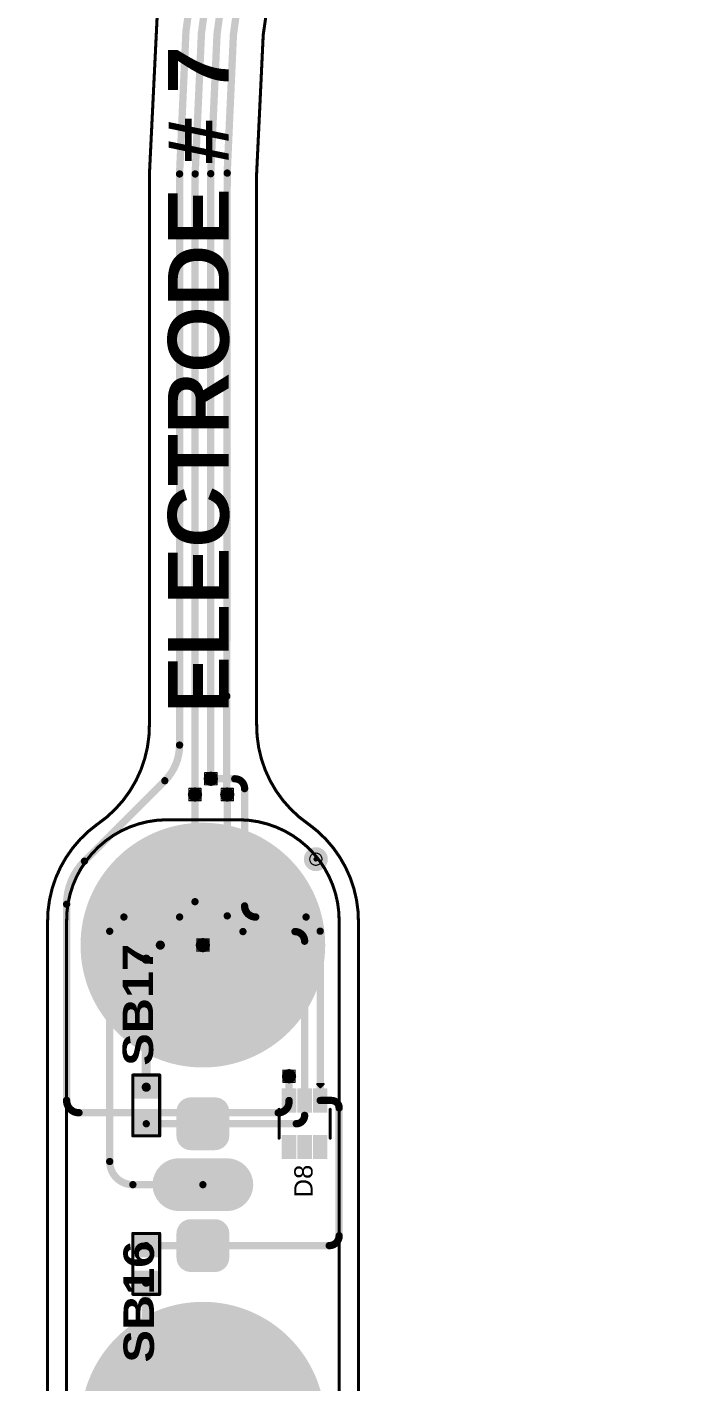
# Model space of a CAD drawing. Header units: inches. Extents: x -17 to 349, y -40 to 215.
# Drawn here: x 11.8 to 39.3, y 5.4 to 61.8 of the extents above; entities that cross this region are included whole.
import ezdxf

# ---------------------------------------------------------------- set-up
doc = ezdxf.new("R2010")
doc.units = ezdxf.units.IN
for name, color, linetype in [('Board Outline', 216, 'Continuous'), ('Bottom Layer', 5, 'Continuous'), ('Bottom Overlay', 54, 'Continuous'), ('Bottom Paste', 16, 'Continuous'), ('Bottom Solder', 6, 'Continuous'), ('Drill Drawing', 1, 'Continuous'), ('Pad Holes', 156, 'Continuous'), ('Top Layer', 1, 'Continuous'), ('Top Overlay', 2, 'Continuous'), ('Top Paste', 8, 'Continuous'), ('Top Solder', 216, 'Continuous'), ('Via Holes', 16, 'Continuous')]:
    doc.layers.add(name, color=color, linetype=linetype)
doc.styles.add('Arial', font='', dxfattribs={"height": 0.2})
doc.styles.add('Arial Black_Bold', font='', dxfattribs={"height": 0.2})
doc.styles.add('Arial_Bold', font='', dxfattribs={"height": 0.2})
doc.styles.get('Arial').set_extended_font_data('Arial')
doc.styles.get('Arial Black_Bold').set_extended_font_data('Arial Black', bold=True)
doc.styles.get('Arial_Bold').set_extended_font_data('Arial', bold=True)

# ---------------------------------------------------------------- blocks, each defined once
blk = doc.blocks.new('S______B______9')
at = {"layer": 'Top Layer'}
for points in [[(-1.143, -0.445), (-1.143, 0.445), (-0.381, 0.445), (-0.381, -0.445)], [(0.381, -0.445), (0.381, 0.445), (1.143, 0.445), (1.143, -0.445)]]:
    blk.add_hatch(color=1, dxfattribs=at).paths.add_polyline_path(points)
at = {"layer": 'Top Paste'}
for points in [[(-1.143, -0.445), (-1.143, 0.445), (-0.381, 0.445), (-0.381, -0.445)], [(0.381, -0.445), (0.381, 0.445), (1.143, 0.445), (1.143, -0.445)]]:
    blk.add_hatch(color=8, dxfattribs=at).paths.add_polyline_path(points)
at = {"layer": 'Top Solder'}
for points in [[(-1.245, -0.546), (-1.245, 0.546), (-0.279, 0.546), (-0.279, -0.546)], [(0.279, -0.546), (0.279, 0.546), (1.245, 0.546), (1.245, -0.546)]]:
    blk.add_hatch(color=216, dxfattribs=at).paths.add_polyline_path(points)
at = {"layer": 'Top Overlay'}
for points in [[(-1.27, -0.559, 0.127, 0.127, 0), (-1.27, 0.559, 0.127, 0.127, 0)], [(1.27, 0.559, 0.127, 0.127, 0), (-1.27, 0.559, 0.127, 0.127, 0)], [(1.27, -0.559, 0.127, 0.127, 0), (1.27, 0.559, 0.127, 0.127, 0)], [(1.27, -0.559, 0.127, 0.127, 0), (-1.27, -0.559, 0.127, 0.127, 0)]]:
    blk.add_lwpolyline(points, format="xyseb", dxfattribs=at)
for points in [[(-1.302, 0.559, 0.0635, 0.0635, 1), (-1.238, 0.559, 0.0635, 0.0635, 1)], [(-1.302, 0.559, 0.0635, 0.0635, 1), (-1.238, 0.559, 0.0635, 0.0635, 1)], [(1.238, 0.559, 0.0635, 0.0635, 1), (1.302, 0.559, 0.0635, 0.0635, 1)], [(1.238, 0.559, 0.0635, 0.0635, 1), (1.302, 0.559, 0.0635, 0.0635, 1)], [(-1.302, -0.559, 0.0635, 0.0635, 1), (-1.238, -0.559, 0.0635, 0.0635, 1)], [(-1.302, -0.559, 0.0635, 0.0635, 1), (-1.238, -0.559, 0.0635, 0.0635, 1)], [(1.238, -0.559, 0.0635, 0.0635, 1), (1.302, -0.559, 0.0635, 0.0635, 1)], [(1.238, -0.559, 0.0635, 0.0635, 1), (1.302, -0.559, 0.0635, 0.0635, 1)]]:
    blk.add_lwpolyline(points, format="xyseb", close=True, dxfattribs=at)
blk = doc.blocks.new('S______B______10')
at = {"layer": 'Top Layer'}
for points in [[(-1.143, -0.445), (-1.143, 0.445), (-0.381, 0.445), (-0.381, -0.445)], [(0.381, -0.445), (0.381, 0.445), (1.143, 0.445), (1.143, -0.445)]]:
    blk.add_hatch(color=1, dxfattribs=at).paths.add_polyline_path(points)
at = {"layer": 'Top Paste'}
for points in [[(-1.143, -0.445), (-1.143, 0.445), (-0.381, 0.445), (-0.381, -0.445)], [(0.381, -0.445), (0.381, 0.445), (1.143, 0.445), (1.143, -0.445)]]:
    blk.add_hatch(color=8, dxfattribs=at).paths.add_polyline_path(points)
at = {"layer": 'Top Solder'}
for points in [[(-1.245, -0.546), (-1.245, 0.546), (-0.279, 0.546), (-0.279, -0.546)], [(0.279, -0.546), (0.279, 0.546), (1.245, 0.546), (1.245, -0.546)]]:
    blk.add_hatch(color=216, dxfattribs=at).paths.add_polyline_path(points)
at = {"layer": 'Top Overlay'}
for points in [[(-1.27, 0.559, 0.127, 0.127, 0), (-1.27, -0.559, 0.127, 0.127, 0)], [(-1.27, 0.559, 0.127, 0.127, 0), (1.27, 0.559, 0.127, 0.127, 0)], [(1.27, 0.559, 0.127, 0.127, 0), (1.27, -0.559, 0.127, 0.127, 0)], [(-1.27, -0.559, 0.127, 0.127, 0), (1.27, -0.559, 0.127, 0.127, 0)]]:
    blk.add_lwpolyline(points, format="xyseb", dxfattribs=at)
for points in [[(-1.302, 0.559, 0.0635, 0.0635, 1), (-1.238, 0.559, 0.0635, 0.0635, 1)], [(-1.302, 0.559, 0.0635, 0.0635, 1), (-1.238, 0.559, 0.0635, 0.0635, 1)], [(1.238, 0.559, 0.0635, 0.0635, 1), (1.302, 0.559, 0.0635, 0.0635, 1)], [(1.238, 0.559, 0.0635, 0.0635, 1), (1.302, 0.559, 0.0635, 0.0635, 1)], [(-1.302, -0.559, 0.0635, 0.0635, 1), (-1.238, -0.559, 0.0635, 0.0635, 1)], [(-1.302, -0.559, 0.0635, 0.0635, 1), (-1.238, -0.559, 0.0635, 0.0635, 1)], [(1.238, -0.559, 0.0635, 0.0635, 1), (1.302, -0.559, 0.0635, 0.0635, 1)], [(1.238, -0.559, 0.0635, 0.0635, 1), (1.302, -0.559, 0.0635, 0.0635, 1)]]:
    blk.add_lwpolyline(points, format="xyseb", close=True, dxfattribs=at)
blk = doc.blocks.new('SOT_363_24')
at = {"layer": 'Top Layer'}
for points in [[(-0.57, 0.85), (-0.57, 0.45), (-1.37, 0.45), (-1.37, 0.85)], [(1.37, 0.85), (1.37, 0.45), (0.57, 0.45), (0.57, 0.85)], [(-0.57, 0.2), (-0.57, -0.2), (-1.37, -0.2), (-1.37, 0.2)], [(1.37, 0.2), (1.37, -0.2), (0.57, -0.2), (0.57, 0.2)], [(-0.57, -0.45), (-0.57, -0.85), (-1.37, -0.85), (-1.37, -0.45)], [(1.37, -0.45), (1.37, -0.85), (0.57, -0.85), (0.57, -0.45)]]:
    blk.add_hatch(color=1, dxfattribs=at).paths.add_polyline_path(points)
at = {"layer": 'Top Paste'}
for points in [[(-0.57, 0.85), (-0.57, 0.45), (-1.37, 0.45), (-1.37, 0.85)], [(1.37, 0.85), (1.37, 0.45), (0.57, 0.45), (0.57, 0.85)], [(-0.57, 0.2), (-0.57, -0.2), (-1.37, -0.2), (-1.37, 0.2)], [(1.37, 0.2), (1.37, -0.2), (0.57, -0.2), (0.57, 0.2)], [(-0.57, -0.45), (-0.57, -0.85), (-1.37, -0.85), (-1.37, -0.45)], [(1.37, -0.45), (1.37, -0.85), (0.57, -0.85), (0.57, -0.45)]]:
    blk.add_hatch(color=8, dxfattribs=at).paths.add_polyline_path(points)
at = {"layer": 'Top Solder'}
for points in [[(-0.468, 0.952), (-0.468, 0.348), (-1.472, 0.348), (-1.472, 0.952)], [(1.472, 0.952), (1.472, 0.348), (0.468, 0.348), (0.468, 0.952)], [(-0.468, 0.302), (-0.468, -0.302), (-1.472, -0.302), (-1.472, 0.302)], [(1.472, 0.302), (1.472, -0.302), (0.468, -0.302), (0.468, 0.302)], [(-0.468, -0.348), (-0.468, -0.952), (-1.472, -0.952), (-1.472, -0.348)], [(1.472, -0.348), (1.472, -0.952), (0.468, -0.952), (0.468, -0.348)]]:
    blk.add_hatch(color=216, dxfattribs=at).paths.add_polyline_path(points)
at = {"layer": 'Top Overlay'}
for points in [[(0.6, 1.067, 0.127, 0.127, 0), (-0.6, 1.067, 0.127, 0.127, 0)], [(-1.524, 0.66, 0.1, 0.1, 0), (-1.651, 0.787, 0.1, 0.1, 0)], [(-1.651, 0.533, 0.1, 0.1, 0), (-1.651, 0.787, 0.1, 0.1, 0)], [(-1.651, 0.533, 0.1, 0.1, 0), (-1.524, 0.66, 0.1, 0.1, 0)], [(0.6, -1.067, 0.127, 0.127, 0), (-0.6, -1.067, 0.127, 0.127, 0)]]:
    blk.add_lwpolyline(points, format="xyseb", dxfattribs=at)
for points in [[(-0.632, 1.067, 0.0635, 0.0635, 1), (-0.568, 1.067, 0.0635, 0.0635, 1)], [(0.568, 1.067, 0.0635, 0.0635, 1), (0.632, 1.067, 0.0635, 0.0635, 1)], [(-1.676, 0.787, 0.05, 0.05, 1), (-1.626, 0.787, 0.05, 0.05, 1)], [(-1.676, 0.787, 0.05, 0.05, 1), (-1.626, 0.787, 0.05, 0.05, 1)], [(-1.676, 0.533, 0.05, 0.05, 1), (-1.626, 0.533, 0.05, 0.05, 1)], [(-1.676, 0.533, 0.05, 0.05, 1), (-1.626, 0.533, 0.05, 0.05, 1)], [(-1.549, 0.66, 0.05, 0.05, 1), (-1.499, 0.66, 0.05, 0.05, 1)], [(-1.549, 0.66, 0.05, 0.05, 1), (-1.499, 0.66, 0.05, 0.05, 1)], [(-0.632, -1.067, 0.0635, 0.0635, 1), (-0.568, -1.067, 0.0635, 0.0635, 1)], [(0.568, -1.067, 0.0635, 0.0635, 1), (0.632, -1.067, 0.0635, 0.0635, 1)]]:
    blk.add_lwpolyline(points, format="xyseb", close=True, dxfattribs=at)
blk = doc.blocks.new('EMG_2_PAD_B_40')
at = {"layer": 'Bottom Layer'}
h = blk.add_hatch(color=5, dxfattribs=at)
edge = h.paths.add_edge_path()
edge.add_arc((0, 9.987), 5, 0, 360)
h = blk.add_hatch(color=5, dxfattribs=at)
edge = h.paths.add_edge_path()
edge.add_arc((0, -9.987), 5, 0, 360)
at = {"layer": 'Bottom Paste'}
h = blk.add_hatch(color=16, dxfattribs=at)
edge = h.paths.add_edge_path()
edge.add_arc((0, 9.987), 5, 0, 360)
h = blk.add_hatch(color=16, dxfattribs=at)
edge = h.paths.add_edge_path()
edge.add_arc((0, -9.987), 5, 0, 360)
at = {"layer": 'Bottom Solder'}
h = blk.add_hatch(color=6, dxfattribs=at)
edge = h.paths.add_edge_path()
edge.add_arc((0, 9.987), 5.102, 0, 360)
h = blk.add_hatch(color=6, dxfattribs=at)
edge = h.paths.add_edge_path()
edge.add_arc((0, -9.987), 5.102, 0, 360)
at = {"layer": 'Bottom Overlay'}
for points in [[(-5.683, 10.966, 0.127, 0.127, -0.414214), (-1.531, 15.213, 0.127, 0.127, 0)], [(-1.531, 15.213, 0.127, 0.127, 0), (1.531, 15.213, 0.127, 0.127, 0)], [(1.531, 15.213, 0.127, 0.127, -0.414214), (5.683, 10.966, 0.127, 0.127, 0)], [(-5.683, -10.966, 0.127, 0.127, 0), (-5.683, 10.966, 0.127, 0.127, 0)], [(5.683, -10.966, 0.127, 0.127, 0), (5.683, 10.966, 0.127, 0.127, 0)], [(-1.531, -15.213, 0.127, 0.127, -0.414214), (-5.683, -10.966, 0.127, 0.127, 0)], [(5.683, -10.966, 0.127, 0.127, -0.414214), (1.531, -15.213, 0.127, 0.127, 0)], [(-1.531, -15.213, 0.127, 0.127, 0), (1.531, -15.213, 0.127, 0.127, 0)]]:
    blk.add_lwpolyline(points, format="xyseb", dxfattribs=at)
for points in [[(-1.562, 15.213, 0.0635, 0.0635, 1), (-1.499, 15.213, 0.0635, 0.0635, 1)], [(-1.562, 15.213, 0.0635, 0.0635, 1), (-1.499, 15.213, 0.0635, 0.0635, 1)], [(1.499, 15.213, 0.0635, 0.0635, 1), (1.562, 15.213, 0.0635, 0.0635, 1)], [(1.499, 15.213, 0.0635, 0.0635, 1), (1.562, 15.213, 0.0635, 0.0635, 1)], [(-5.715, 10.966, 0.0635, 0.0635, 1), (-5.652, 10.966, 0.0635, 0.0635, 1)], [(-5.715, 10.966, 0.0635, 0.0635, 1), (-5.652, 10.966, 0.0635, 0.0635, 1)], [(5.651, 10.966, 0.0635, 0.0635, 1), (5.715, 10.966, 0.0635, 0.0635, 1)], [(5.651, 10.966, 0.0635, 0.0635, 1), (5.715, 10.966, 0.0635, 0.0635, 1)], [(-5.715, -10.966, 0.0635, 0.0635, 1), (-5.652, -10.966, 0.0635, 0.0635, 1)], [(-5.715, -10.966, 0.0635, 0.0635, 1), (-5.652, -10.966, 0.0635, 0.0635, 1)], [(5.651, -10.966, 0.0635, 0.0635, 1), (5.715, -10.966, 0.0635, 0.0635, 1)], [(5.651, -10.966, 0.0635, 0.0635, 1), (5.715, -10.966, 0.0635, 0.0635, 1)], [(-1.562, -15.213, 0.0635, 0.0635, 1), (-1.499, -15.213, 0.0635, 0.0635, 1)], [(-1.562, -15.213, 0.0635, 0.0635, 1), (-1.499, -15.213, 0.0635, 0.0635, 1)], [(1.499, -15.213, 0.0635, 0.0635, 1), (1.562, -15.213, 0.0635, 0.0635, 1)], [(1.499, -15.213, 0.0635, 0.0635, 1), (1.562, -15.213, 0.0635, 0.0635, 1)]]:
    blk.add_lwpolyline(points, format="xyseb", close=True, dxfattribs=at)
blk = doc.blocks.new('T____P____SMD_3_P____49')
at = {"layer": 'Top Layer'}
h = blk.add_hatch(color=1, dxfattribs=at)
edge = h.paths.add_edge_path()
edge.add_arc((-0.5, 3.04), 0.5, 90, 180)
edge.add_line((-1, 3.04), (-1, 2.04))
edge.add_arc((-0.5, 2.04), 0.5, 180, 270)
edge.add_line((-0.5, 1.54), (0.5, 1.54))
edge.add_arc((0.5, 2.04), 0.5, 270, 360)
edge.add_line((1, 2.04), (1, 3.04))
edge.add_arc((0.5, 3.04), 0.5, 0, 90)
edge.add_line((0.5, 3.54), (-0.5, 3.54))
h = blk.add_hatch(color=1, dxfattribs=at)
edge = h.paths.add_edge_path()
edge.add_arc((-1, 0), 1, 90, 270)
edge.add_line((-1, -1), (1, -1))
edge.add_arc((1, 0), 1, 270, 450)
edge.add_line((1, 1), (-1, 1))
h = blk.add_hatch(color=1, dxfattribs=at)
edge = h.paths.add_edge_path()
edge.add_arc((-0.5, -2.04), 0.5, 90, 180)
edge.add_line((-1, -2.04), (-1, -3.04))
edge.add_arc((-0.5, -3.04), 0.5, 180, 270)
edge.add_line((-0.5, -3.54), (0.5, -3.54))
edge.add_arc((0.5, -3.04), 0.5, 270, 360)
edge.add_line((1, -3.04), (1, -2.04))
edge.add_arc((0.5, -2.04), 0.5, 0, 90)
edge.add_line((0.5, -1.54), (-0.5, -1.54))
at = {"layer": 'Top Paste'}
h = blk.add_hatch(color=8, dxfattribs=at)
edge = h.paths.add_edge_path()
edge.add_arc((-0.5, 3.04), 0.5, 90, 180)
edge.add_line((-1, 3.04), (-1, 2.04))
edge.add_arc((-0.5, 2.04), 0.5, 180, 270)
edge.add_line((-0.5, 1.54), (0.5, 1.54))
edge.add_arc((0.5, 2.04), 0.5, 270, 360)
edge.add_line((1, 2.04), (1, 3.04))
edge.add_arc((0.5, 3.04), 0.5, 0, 90)
edge.add_line((0.5, 3.54), (-0.5, 3.54))
h = blk.add_hatch(color=8, dxfattribs=at)
edge = h.paths.add_edge_path()
edge.add_arc((-1, 0), 1, 90, 270)
edge.add_line((-1, -1), (1, -1))
edge.add_arc((1, 0), 1, 270, 450)
edge.add_line((1, 1), (-1, 1))
h = blk.add_hatch(color=8, dxfattribs=at)
edge = h.paths.add_edge_path()
edge.add_arc((-0.5, -2.04), 0.5, 90, 180)
edge.add_line((-1, -2.04), (-1, -3.04))
edge.add_arc((-0.5, -3.04), 0.5, 180, 270)
edge.add_line((-0.5, -3.54), (0.5, -3.54))
edge.add_arc((0.5, -3.04), 0.5, 270, 360)
edge.add_line((1, -3.04), (1, -2.04))
edge.add_arc((0.5, -2.04), 0.5, 0, 90)
edge.add_line((0.5, -1.54), (-0.5, -1.54))
at = {"layer": 'Top Solder'}
h = blk.add_hatch(color=216, dxfattribs=at)
edge = h.paths.add_edge_path()
edge.add_arc((-0.5, 3.04), 0.602, 90, 180)
edge.add_line((-1.102, 3.04), (-1.102, 2.04))
edge.add_arc((-0.5, 2.04), 0.602, 180, 270)
edge.add_line((-0.5, 1.438), (0.5, 1.438))
edge.add_arc((0.5, 2.04), 0.602, 270, 360)
edge.add_line((1.102, 2.04), (1.102, 3.04))
edge.add_arc((0.5, 3.04), 0.602, 0, 90)
edge.add_line((0.5, 3.642), (-0.5, 3.642))
h = blk.add_hatch(color=216, dxfattribs=at)
edge = h.paths.add_edge_path()
edge.add_arc((-1, 0), 1.102, 90, 270)
edge.add_line((-1, -1.102), (1, -1.102))
edge.add_arc((1, 0), 1.102, 270, 450)
edge.add_line((1, 1.102), (-1, 1.102))
h = blk.add_hatch(color=216, dxfattribs=at)
edge = h.paths.add_edge_path()
edge.add_arc((-0.5, -2.04), 0.602, 90, 180)
edge.add_line((-1.102, -2.04), (-1.102, -3.04))
edge.add_arc((-0.5, -3.04), 0.602, 180, 270)
edge.add_line((-0.5, -3.642), (0.5, -3.642))
edge.add_arc((0.5, -3.04), 0.602, 270, 360)
edge.add_line((1.102, -3.04), (1.102, -2.04))
edge.add_arc((0.5, -2.04), 0.602, 0, 90)
edge.add_line((0.5, -1.438), (-0.5, -1.438))

msp = doc.modelspace()

# ---------------------------------------------------------------- hatches: boundary and pattern name
at = {"layer": 'Bottom Layer'}
h = msp.add_hatch(color=5, dxfattribs=at)
edge = h.paths.add_edge_path()
edge.add_arc((19.483, 30.51), 0.3, 0, 360)
h = msp.add_hatch(color=5, dxfattribs=at)
edge = h.paths.add_edge_path()
edge.add_arc((18.822, 29.854), 0.3, 0, 360)
h = msp.add_hatch(color=5, dxfattribs=at)
edge = h.paths.add_edge_path()
edge.add_arc((20.168, 29.854), 0.3, 0, 360)
h = msp.add_hatch(color=5, dxfattribs=at)
edge = h.paths.add_edge_path()
edge.add_arc((19.151, 23.576), 0.3, 0, 360)
h = msp.add_hatch(color=5, dxfattribs=at)
edge = h.paths.add_edge_path()
edge.add_arc((22.744, 18.111), 0.3, 0, 360)
at = {"layer": 'Bottom Solder'}
h = msp.add_hatch(color=6, dxfattribs=at)
edge = h.paths.add_edge_path()
edge.add_arc((23.862, 27.159), 0.102, 0, 360)
at = {"layer": 'Pad Holes'}
h = msp.add_hatch(color=7, dxfattribs=at)
edge = h.paths.add_edge_path()
edge.add_arc((23.862, 27.159), 0.5, 0, 360)
at = {"layer": 'Top Layer'}
h = msp.add_hatch(color=1, dxfattribs=at)
edge = h.paths.add_edge_path()
edge.add_arc((19.483, 30.51), 0.3, 0, 360)
h = msp.add_hatch(color=1, dxfattribs=at)
edge = h.paths.add_edge_path()
edge.add_arc((18.822, 29.854), 0.3, 0, 360)
h = msp.add_hatch(color=1, dxfattribs=at)
edge = h.paths.add_edge_path()
edge.add_arc((20.168, 29.854), 0.3, 0, 360)
h = msp.add_hatch(color=1, dxfattribs=at)
edge = h.paths.add_edge_path()
edge.add_arc((19.151, 23.576), 0.3, 0, 360)
h = msp.add_hatch(color=1, dxfattribs=at)
edge = h.paths.add_edge_path()
edge.add_arc((22.744, 18.111), 0.3, 0, 360)
at = {"layer": 'Top Solder'}
h = msp.add_hatch(color=216, dxfattribs=at)
edge = h.paths.add_edge_path()
edge.add_arc((23.862, 27.159), 0.102, 0, 360)
at = {"layer": 'Via Holes'}
h = msp.add_hatch(color=7, dxfattribs=at)
edge = h.paths.add_edge_path()
edge.add_arc((19.483, 30.51), 0.15, 0, 360)
h = msp.add_hatch(color=7, dxfattribs=at)
edge = h.paths.add_edge_path()
edge.add_arc((18.822, 29.854), 0.15, 0, 360)
h = msp.add_hatch(color=7, dxfattribs=at)
edge = h.paths.add_edge_path()
edge.add_arc((20.168, 29.854), 0.15, 0, 360)
h = msp.add_hatch(color=7, dxfattribs=at)
edge = h.paths.add_edge_path()
edge.add_arc((19.151, 23.576), 0.15, 0, 360)
h = msp.add_hatch(color=7, dxfattribs=at)
edge = h.paths.add_edge_path()
edge.add_arc((22.744, 18.111), 0.15, 0, 360)

# ---------------------------------------------------------------- linework, layer by layer
at = {"layer": 'Board Outline'}
for points in [[(2.47, 60.422, 0.127, 0.127, -0.41422), (71.991, 129.942, 0.127, 0.127, 0)], [(6.94, 60.422, 0.127, 0.127, -0.41422), (71.991, 125.472, 0.127, 0.127, 0)], [(16.922, 55.717, 0.127, 0.127, -0.414209), (82.689, 121.485, 0.127, 0.127, 0)], [(21.392, 55.717, 0.127, 0.127, -0.398878), (79.465, 116.93, 0.127, 0.127, 0)], [(16.922, 32.792, 0.127, 0.127, 0), (16.922, 55.717, 0.127, 0.127, 0)], [(21.392, 32.792, 0.127, 0.127, 0), (21.392, 55.717, 0.127, 0.127, 0)], [(16.922, 32.792, 0.127, 0.127, -0.250069), (14.753, 28.615, 0.127, 0.127, 0)], [(23.561, 28.615, 0.127, 0.127, -0.250069), (21.393, 32.792, 0.127, 0.127, 0)], [(12.674, 24.504, 0.127, 0.127, -0.244175), (14.752, 28.617, 0.127, 0.127, 0)], [(23.563, 28.617, 0.127, 0.127, -0.244175), (25.64, 24.504, 0.127, 0.127, 0)], [(12.674, 2.648, 0.127, 0.127, 0), (12.674, 24.504, 0.127, 0.127, 0)], [(25.64, 24.504, 0.127, 0.127, 0), (25.64, 2.648, 0.127, 0.127, 0)]]:
    msp.add_lwpolyline(points, format="xyseb", dxfattribs=at)
for points in [[(16.891, 55.717, 0.0635, 0.0635, 1), (16.954, 55.717, 0.0635, 0.0635, 1)], [(16.891, 55.717, 0.0635, 0.0635, 1), (16.954, 55.717, 0.0635, 0.0635, 1)], [(21.361, 55.717, 0.0635, 0.0635, 1), (21.424, 55.717, 0.0635, 0.0635, 1)], [(21.361, 55.717, 0.0635, 0.0635, 1), (21.424, 55.717, 0.0635, 0.0635, 1)], [(16.89, 32.792, 0.0635, 0.0635, 1), (16.954, 32.792, 0.0635, 0.0635, 1)], [(16.891, 32.792, 0.0635, 0.0635, 1), (16.954, 32.792, 0.0635, 0.0635, 1)], [(21.361, 32.792, 0.0635, 0.0635, 1), (21.424, 32.792, 0.0635, 0.0635, 1)], [(21.361, 32.792, 0.0635, 0.0635, 1), (21.424, 32.792, 0.0635, 0.0635, 1)], [(14.72, 28.617, 0.0635, 0.0635, 1), (14.784, 28.617, 0.0635, 0.0635, 1)], [(14.722, 28.615, 0.0635, 0.0635, 1), (14.785, 28.615, 0.0635, 0.0635, 1)], [(23.529, 28.615, 0.0635, 0.0635, 1), (23.593, 28.615, 0.0635, 0.0635, 1)], [(23.531, 28.617, 0.0635, 0.0635, 1), (23.594, 28.617, 0.0635, 0.0635, 1)], [(12.642, 24.504, 0.0635, 0.0635, 1), (12.706, 24.504, 0.0635, 0.0635, 1)], [(12.642, 24.504, 0.0635, 0.0635, 1), (12.706, 24.504, 0.0635, 0.0635, 1)], [(25.609, 24.504, 0.0635, 0.0635, 1), (25.672, 24.504, 0.0635, 0.0635, 1)], [(25.609, 24.504, 0.0635, 0.0635, 1), (25.672, 24.504, 0.0635, 0.0635, 1)]]:
    msp.add_lwpolyline(points, format="xyseb", close=True, dxfattribs=at)
at = {"layer": 'Bottom Layer'}
for points in [[(3.734, 60.422, 0.305, 0.305, -0.414214), (71.987, 128.599, 0.305, 0.305, 0)], [(4.377, 60.425, 0.305, 0.305, -0.414214), (71.987, 127.938, 0.305, 0.305, 0)], [(5.027, 60.425, 0.305, 0.305, -0.414214), (71.987, 127.278, 0.305, 0.305, 0)], [(5.697, 60.445, 0.305, 0.305, -0.414214), (71.987, 126.617, 0.305, 0.305, 0)], [(18.179, 55.726, 0.305, 0.305, -0.414214), (82.528, 120.267, 0.305, 0.305, 0)], [(18.829, 55.726, 0.305, 0.305, -0.414214), (82.528, 119.607, 0.305, 0.305, 0)], [(19.479, 55.737, 0.305, 0.305, -0.414214), (82.553, 118.947, 0.305, 0.305, 0)], [(20.165, 55.762, 0.305, 0.305, -0.414214), (82.528, 118.286, 0.305, 0.305, 0)], [(18.179, 31.914, 0.305, 0.305, 0), (18.179, 55.726, 0.305, 0.305, 0)], [(18.829, 29.862, 0.305, 0.305, 0), (18.829, 55.726, 0.305, 0.305, 0)], [(19.479, 30.514, 0.305, 0.305, 0), (19.479, 55.737, 0.305, 0.305, 0)], [(20.149, 33.954, 0.305, 0.305, 0), (20.165, 55.761, 0.305, 0.305, 0)], [(20.165, 55.761, 0.305, 0.305, 0), (20.165, 55.762, 0.305, 0.305, 0)], [(20.149, 29.899, 0.305, 0.305, 0), (20.149, 33.954, 0.305, 0.305, 0)], [(18.179, 31.914, 0.305, 0.305, -0.198912), (17.564, 30.429, 0.305, 0.305, 0)], [(14.212, 27.077, 0.305, 0.305, 0), (17.564, 30.429, 0.305, 0.305, 0)], [(19.479, 30.514, 0.305, 0.305, 0), (19.483, 30.51, 0.305, 0.305, 0)], [(18.822, 29.854, 0.305, 0.305, 0), (18.829, 29.862, 0.305, 0.305, 0)], [(20.168, 29.854, 0.305, 0.305, -0.198912), (20.149, 29.899, 0.305, 0.305, 0)], [(13.468, 25.281, 0.305, 0.305, -0.198912), (14.212, 27.077, 0.305, 0.305, 0)], [(13.468, 17.105, 0.305, 0.305, 0), (13.468, 25.281, 0.305, 0.305, 0)], [(22.744, 17.041, 0.305, 0.305, 0), (22.744, 18.111, 0.305, 0.305, 0)], [(13.985, 16.587, 0.305, 0.305, -0.414214), (13.468, 17.105, 0.305, 0.305, 0)], [(22.744, 17.041, 0.305, 0.305, -0.414214), (22.29, 16.587, 0.305, 0.305, 0)], [(13.985, 16.587, 0.305, 0.305, 0), (22.29, 16.587, 0.305, 0.305, 0)]]:
    msp.add_lwpolyline(points, format="xyseb", dxfattribs=at)
for points in [[(18.103, 55.726, 0.152, 0.152, 1), (18.256, 55.726, 0.152, 0.152, 1)], [(18.103, 55.726, 0.152, 0.152, 1), (18.256, 55.726, 0.152, 0.152, 1)], [(18.753, 55.726, 0.152, 0.152, 1), (18.906, 55.726, 0.152, 0.152, 1)], [(18.753, 55.726, 0.152, 0.152, 1), (18.906, 55.726, 0.152, 0.152, 1)], [(19.403, 55.737, 0.152, 0.152, 1), (19.556, 55.737, 0.152, 0.152, 1)], [(19.403, 55.737, 0.152, 0.152, 1), (19.556, 55.737, 0.152, 0.152, 1)], [(20.089, 55.761, 0.152, 0.152, 1), (20.242, 55.761, 0.152, 0.152, 1)], [(20.089, 55.762, 0.152, 0.152, 1), (20.242, 55.762, 0.152, 0.152, 1)], [(20.089, 55.761, 0.152, 0.152, 1), (20.242, 55.761, 0.152, 0.152, 1)], [(20.089, 55.762, 0.152, 0.152, 1), (20.242, 55.762, 0.152, 0.152, 1)], [(20.073, 33.954, 0.152, 0.152, 1), (20.226, 33.954, 0.152, 0.152, 1)], [(20.073, 33.954, 0.152, 0.152, 1), (20.226, 33.954, 0.152, 0.152, 1)], [(18.103, 31.914, 0.152, 0.152, 1), (18.256, 31.914, 0.152, 0.152, 1)], [(18.103, 31.914, 0.152, 0.152, 1), (18.256, 31.914, 0.152, 0.152, 1)], [(17.488, 30.429, 0.152, 0.152, 1), (17.64, 30.429, 0.152, 0.152, 1)], [(17.488, 30.429, 0.152, 0.152, 1), (17.64, 30.429, 0.152, 0.152, 1)], [(19.403, 30.514, 0.152, 0.152, 1), (19.556, 30.514, 0.152, 0.152, 1)], [(19.403, 30.514, 0.152, 0.152, 1), (19.556, 30.514, 0.152, 0.152, 1)], [(19.407, 30.51, 0.152, 0.152, 1), (19.56, 30.51, 0.152, 0.152, 1)], [(18.746, 29.854, 0.152, 0.152, 1), (18.898, 29.854, 0.152, 0.152, 1)], [(18.753, 29.862, 0.152, 0.152, 1), (18.906, 29.862, 0.152, 0.152, 1)], [(18.753, 29.862, 0.152, 0.152, 1), (18.906, 29.862, 0.152, 0.152, 1)], [(20.073, 29.899, 0.152, 0.152, 1), (20.226, 29.899, 0.152, 0.152, 1)], [(20.073, 29.899, 0.152, 0.152, 1), (20.226, 29.899, 0.152, 0.152, 1)], [(20.092, 29.854, 0.152, 0.152, 1), (20.244, 29.854, 0.152, 0.152, 1)], [(14.136, 27.077, 0.152, 0.152, 1), (14.288, 27.077, 0.152, 0.152, 1)], [(14.136, 27.077, 0.152, 0.152, 1), (14.288, 27.077, 0.152, 0.152, 1)], [(13.392, 25.281, 0.152, 0.152, 1), (13.544, 25.281, 0.152, 0.152, 1)], [(13.392, 25.281, 0.152, 0.152, 1), (13.544, 25.281, 0.152, 0.152, 1)], [(22.668, 18.111, 0.152, 0.152, 1), (22.82, 18.111, 0.152, 0.152, 1)], [(13.392, 17.105, 0.152, 0.152, 1), (13.544, 17.105, 0.152, 0.152, 1)], [(13.392, 17.105, 0.152, 0.152, 1), (13.544, 17.105, 0.152, 0.152, 1)], [(22.668, 17.041, 0.152, 0.152, 1), (22.82, 17.041, 0.152, 0.152, 1)], [(22.668, 17.041, 0.152, 0.152, 1), (22.82, 17.041, 0.152, 0.152, 1)], [(13.909, 16.587, 0.152, 0.152, 1), (14.061, 16.587, 0.152, 0.152, 1)], [(13.909, 16.587, 0.152, 0.152, 1), (14.061, 16.587, 0.152, 0.152, 1)], [(22.214, 16.587, 0.152, 0.152, 1), (22.366, 16.587, 0.152, 0.152, 1)], [(22.214, 16.587, 0.152, 0.152, 1), (22.366, 16.587, 0.152, 0.152, 1)]]:
    msp.add_lwpolyline(points, format="xyseb", close=True, dxfattribs=at)
at = {"layer": 'Drill Drawing'}
for points in [[(19.229, 30.764, 0.0508, 0.0508, 0), (19.737, 30.764, 0.0508, 0.0508, 0)], [(19.229, 30.256, 0.0508, 0.0508, 0), (19.229, 30.764, 0.0508, 0.0508, 0)], [(19.737, 30.256, 0.0508, 0.0508, 0), (19.737, 30.764, 0.0508, 0.0508, 0)], [(18.568, 30.108, 0.0508, 0.0508, 0), (19.076, 30.108, 0.0508, 0.0508, 0)], [(18.568, 29.6, 0.0508, 0.0508, 0), (18.568, 30.108, 0.0508, 0.0508, 0)], [(19.076, 29.6, 0.0508, 0.0508, 0), (19.076, 30.108, 0.0508, 0.0508, 0)], [(19.229, 30.256, 0.0508, 0.0508, 0), (19.737, 30.256, 0.0508, 0.0508, 0)], [(19.914, 30.108, 0.0508, 0.0508, 0), (20.422, 30.108, 0.0508, 0.0508, 0)], [(19.914, 29.6, 0.0508, 0.0508, 0), (19.914, 30.108, 0.0508, 0.0508, 0)], [(20.422, 29.6, 0.0508, 0.0508, 0), (20.422, 30.108, 0.0508, 0.0508, 0)], [(18.568, 29.6, 0.0508, 0.0508, 0), (19.076, 29.6, 0.0508, 0.0508, 0)], [(19.914, 29.6, 0.0508, 0.0508, 0), (20.422, 29.6, 0.0508, 0.0508, 0)], [(18.897, 23.83, 0.0508, 0.0508, 0), (19.405, 23.83, 0.0508, 0.0508, 0)], [(18.897, 23.322, 0.0508, 0.0508, 0), (18.897, 23.83, 0.0508, 0.0508, 0)], [(19.405, 23.322, 0.0508, 0.0508, 0), (19.405, 23.83, 0.0508, 0.0508, 0)], [(18.897, 23.322, 0.0508, 0.0508, 0), (19.405, 23.322, 0.0508, 0.0508, 0)], [(22.49, 18.365, 0.0508, 0.0508, 0), (22.998, 18.365, 0.0508, 0.0508, 0)], [(22.49, 17.857, 0.0508, 0.0508, 0), (22.49, 18.365, 0.0508, 0.0508, 0)], [(22.998, 17.857, 0.0508, 0.0508, 0), (22.998, 18.365, 0.0508, 0.0508, 0)], [(22.49, 17.857, 0.0508, 0.0508, 0), (22.998, 17.857, 0.0508, 0.0508, 0)]]:
    msp.add_lwpolyline(points, format="xyseb", dxfattribs=at)
for points in [[(19.217, 30.764, 0.0254, 0.0254, 1), (19.242, 30.764, 0.0254, 0.0254, 1)], [(19.217, 30.764, 0.0254, 0.0254, 1), (19.242, 30.764, 0.0254, 0.0254, 1)], [(19.725, 30.764, 0.0254, 0.0254, 1), (19.75, 30.764, 0.0254, 0.0254, 1)], [(19.725, 30.764, 0.0254, 0.0254, 1), (19.75, 30.764, 0.0254, 0.0254, 1)], [(18.555, 30.108, 0.0254, 0.0254, 1), (18.58, 30.108, 0.0254, 0.0254, 1)], [(18.555, 30.108, 0.0254, 0.0254, 1), (18.58, 30.108, 0.0254, 0.0254, 1)], [(19.063, 30.108, 0.0254, 0.0254, 1), (19.088, 30.108, 0.0254, 0.0254, 1)], [(19.063, 30.108, 0.0254, 0.0254, 1), (19.088, 30.108, 0.0254, 0.0254, 1)], [(19.217, 30.256, 0.0254, 0.0254, 1), (19.242, 30.256, 0.0254, 0.0254, 1)], [(19.217, 30.256, 0.0254, 0.0254, 1), (19.242, 30.256, 0.0254, 0.0254, 1)], [(19.725, 30.256, 0.0254, 0.0254, 1), (19.75, 30.256, 0.0254, 0.0254, 1)], [(19.725, 30.256, 0.0254, 0.0254, 1), (19.75, 30.256, 0.0254, 0.0254, 1)], [(19.901, 30.108, 0.0254, 0.0254, 1), (19.927, 30.108, 0.0254, 0.0254, 1)], [(19.901, 30.108, 0.0254, 0.0254, 1), (19.927, 30.108, 0.0254, 0.0254, 1)], [(20.409, 30.108, 0.0254, 0.0254, 1), (20.435, 30.108, 0.0254, 0.0254, 1)], [(20.409, 30.108, 0.0254, 0.0254, 1), (20.435, 30.108, 0.0254, 0.0254, 1)], [(18.555, 29.6, 0.0254, 0.0254, 1), (18.58, 29.6, 0.0254, 0.0254, 1)], [(18.555, 29.6, 0.0254, 0.0254, 1), (18.58, 29.6, 0.0254, 0.0254, 1)], [(19.063, 29.6, 0.0254, 0.0254, 1), (19.088, 29.6, 0.0254, 0.0254, 1)], [(19.063, 29.6, 0.0254, 0.0254, 1), (19.088, 29.6, 0.0254, 0.0254, 1)], [(19.901, 29.6, 0.0254, 0.0254, 1), (19.927, 29.6, 0.0254, 0.0254, 1)], [(19.901, 29.6, 0.0254, 0.0254, 1), (19.927, 29.6, 0.0254, 0.0254, 1)], [(20.409, 29.6, 0.0254, 0.0254, 1), (20.435, 29.6, 0.0254, 0.0254, 1)], [(20.409, 29.6, 0.0254, 0.0254, 1), (20.435, 29.6, 0.0254, 0.0254, 1)], [(24.116, 27.159, 0.0508, 0.0508, 1), (23.608, 27.159, 0.0508, 0.0508, 1)], [(23.596, 27.159, 0.0254, 0.0254, 1), (23.621, 27.159, 0.0254, 0.0254, 1)], [(24.104, 27.159, 0.0254, 0.0254, 1), (24.129, 27.159, 0.0254, 0.0254, 1)], [(18.884, 23.83, 0.0254, 0.0254, 1), (18.91, 23.83, 0.0254, 0.0254, 1)], [(18.884, 23.83, 0.0254, 0.0254, 1), (18.91, 23.83, 0.0254, 0.0254, 1)], [(19.392, 23.83, 0.0254, 0.0254, 1), (19.418, 23.83, 0.0254, 0.0254, 1)], [(19.392, 23.83, 0.0254, 0.0254, 1), (19.418, 23.83, 0.0254, 0.0254, 1)], [(18.884, 23.322, 0.0254, 0.0254, 1), (18.91, 23.322, 0.0254, 0.0254, 1)], [(18.884, 23.322, 0.0254, 0.0254, 1), (18.91, 23.322, 0.0254, 0.0254, 1)], [(19.392, 23.322, 0.0254, 0.0254, 1), (19.418, 23.322, 0.0254, 0.0254, 1)], [(19.392, 23.322, 0.0254, 0.0254, 1), (19.418, 23.322, 0.0254, 0.0254, 1)], [(22.477, 18.365, 0.0254, 0.0254, 1), (22.502, 18.365, 0.0254, 0.0254, 1)], [(22.477, 18.365, 0.0254, 0.0254, 1), (22.502, 18.365, 0.0254, 0.0254, 1)], [(22.985, 18.365, 0.0254, 0.0254, 1), (23.01, 18.365, 0.0254, 0.0254, 1)], [(22.985, 18.365, 0.0254, 0.0254, 1), (23.01, 18.365, 0.0254, 0.0254, 1)], [(22.477, 17.857, 0.0254, 0.0254, 1), (22.502, 17.857, 0.0254, 0.0254, 1)], [(22.477, 17.857, 0.0254, 0.0254, 1), (22.502, 17.857, 0.0254, 0.0254, 1)], [(22.985, 17.857, 0.0254, 0.0254, 1), (23.01, 17.857, 0.0254, 0.0254, 1)], [(22.985, 17.857, 0.0254, 0.0254, 1), (23.01, 17.857, 0.0254, 0.0254, 1)]]:
    msp.add_lwpolyline(points, format="xyseb", close=True, dxfattribs=at)
at = {"layer": 'Top Layer'}
for points in [[(19.483, 30.51, 0.305, 0.305, 0), (20.481, 30.51, 0.305, 0.305, 0)], [(20.481, 30.51, 0.305, 0.305, -0.414214), (20.891, 30.1, 0.305, 0.305, 0)], [(18.822, 25.387, 0.305, 0.305, 0), (18.822, 29.854, 0.305, 0.305, 0)], [(20.168, 24.795, 0.305, 0.305, 0), (20.168, 29.854, 0.305, 0.305, 0)], [(20.891, 25.211, 0.305, 0.305, 0), (20.891, 30.1, 0.305, 0.305, 0)], [(18.822, 25.387, 0.305, 0.305, -0.414214), (18.181, 24.747, 0.305, 0.305, 0)], [(15.266, 24.153, 0.305, 0.305, -0.415072), (15.858, 24.747, 0.305, 0.305, 0)], [(15.858, 24.747, 0.305, 0.305, 0), (18.181, 24.747, 0.305, 0.305, 0)], [(20.823, 24.14, 0.305, 0.305, -0.414214), (20.168, 24.795, 0.305, 0.305, 0)], [(21.356, 24.747, 0.305, 0.305, -0.414214), (20.891, 25.211, 0.305, 0.305, 0)], [(21.356, 24.747, 0.305, 0.305, 0), (23.456, 24.747, 0.305, 0.305, 0)], [(23.456, 24.747, 0.305, 0.305, -0.414214), (24.044, 24.158, 0.305, 0.305, 0)], [(15.266, 14.555, 0.305, 0.305, 0), (15.266, 24.153, 0.305, 0.305, 0)], [(20.823, 24.14, 0.305, 0.305, 0), (22.992, 24.14, 0.305, 0.305, 0)], [(22.992, 24.14, 0.305, 0.305, -0.414214), (23.394, 23.738, 0.305, 0.305, 0)], [(24.044, 17.099, 0.305, 0.305, 0), (24.044, 24.158, 0.305, 0.305, 0)], [(16.79, 22.988, 0.381, 0.381, -0.414214), (17.377, 23.576, 0.381, 0.381, 0)], [(17.377, 23.576, 0.381, 0.381, 0), (19.151, 23.576, 0.381, 0.381, 0)], [(23.394, 16.478, 0.305, 0.305, 0), (23.394, 23.738, 0.305, 0.305, 0)], [(16.79, 17.653, 0.381, 0.381, 0), (16.79, 22.988, 0.381, 0.381, 0)], [(22.744, 17.099, 0.305, 0.305, 0), (22.744, 18.111, 0.305, 0.305, 0)], [(24.044, 17.099, 0.305, 0.305, 0), (24.519, 17.099, 0.305, 0.305, 0)], [(24.519, 17.099, 0.305, 0.305, -0.414214), (24.834, 16.784, 0.305, 0.305, 0)], [(23.394, 16.478, 0.305, 0.305, -0.414214), (23.044, 16.129, 0.305, 0.305, 0)], [(24.834, 11.462, 0.305, 0.305, 0), (24.834, 16.784, 0.305, 0.305, 0)], [(16.79, 16.129, 0.305, 0.305, 0), (23.044, 16.129, 0.305, 0.305, 0)], [(16.232, 13.589, 0.305, 0.305, -0.414214), (15.266, 14.555, 0.305, 0.305, 0)], [(16.232, 13.589, 0.305, 0.305, 0), (19.151, 13.589, 0.305, 0.305, 0)], [(24.834, 11.462, 0.305, 0.305, -0.414214), (24.421, 11.049, 0.305, 0.305, 0)], [(16.79, 11.049, 0.305, 0.305, 0), (24.421, 11.049, 0.305, 0.305, 0)], [(16.79, 4.095, 0.381, 0.381, 0), (16.79, 9.525, 0.381, 0.381, 0)]]:
    msp.add_lwpolyline(points, format="xyseb", dxfattribs=at)
for points in [[(19.407, 30.51, 0.152, 0.152, 1), (19.56, 30.51, 0.152, 0.152, 1)], [(20.405, 30.51, 0.152, 0.152, 1), (20.557, 30.51, 0.152, 0.152, 1)], [(20.405, 30.51, 0.152, 0.152, 1), (20.557, 30.51, 0.152, 0.152, 1)], [(18.746, 29.854, 0.152, 0.152, 1), (18.898, 29.854, 0.152, 0.152, 1)], [(20.092, 29.854, 0.152, 0.152, 1), (20.244, 29.854, 0.152, 0.152, 1)], [(20.815, 30.1, 0.152, 0.152, 1), (20.967, 30.1, 0.152, 0.152, 1)], [(20.815, 30.1, 0.152, 0.152, 1), (20.967, 30.1, 0.152, 0.152, 1)], [(18.746, 25.387, 0.152, 0.152, 1), (18.898, 25.387, 0.152, 0.152, 1)], [(18.746, 25.387, 0.152, 0.152, 1), (18.898, 25.387, 0.152, 0.152, 1)], [(15.782, 24.747, 0.152, 0.152, 1), (15.934, 24.747, 0.152, 0.152, 1)], [(15.782, 24.747, 0.152, 0.152, 1), (15.934, 24.747, 0.152, 0.152, 1)], [(18.105, 24.747, 0.152, 0.152, 1), (18.257, 24.747, 0.152, 0.152, 1)], [(18.105, 24.747, 0.152, 0.152, 1), (18.257, 24.747, 0.152, 0.152, 1)], [(20.092, 24.795, 0.152, 0.152, 1), (20.244, 24.795, 0.152, 0.152, 1)], [(20.092, 24.795, 0.152, 0.152, 1), (20.244, 24.795, 0.152, 0.152, 1)], [(20.815, 25.211, 0.152, 0.152, 1), (20.967, 25.211, 0.152, 0.152, 1)], [(20.815, 25.211, 0.152, 0.152, 1), (20.967, 25.211, 0.152, 0.152, 1)], [(21.279, 24.747, 0.152, 0.152, 1), (21.432, 24.747, 0.152, 0.152, 1)], [(21.279, 24.747, 0.152, 0.152, 1), (21.432, 24.747, 0.152, 0.152, 1)], [(23.379, 24.747, 0.152, 0.152, 1), (23.532, 24.747, 0.152, 0.152, 1)], [(23.379, 24.747, 0.152, 0.152, 1), (23.532, 24.747, 0.152, 0.152, 1)], [(15.19, 24.153, 0.152, 0.152, 1), (15.342, 24.153, 0.152, 0.152, 1)], [(15.19, 24.153, 0.152, 0.152, 1), (15.342, 24.153, 0.152, 0.152, 1)], [(20.747, 24.14, 0.152, 0.152, 1), (20.899, 24.14, 0.152, 0.152, 1)], [(20.747, 24.14, 0.152, 0.152, 1), (20.899, 24.14, 0.152, 0.152, 1)], [(22.916, 24.14, 0.152, 0.152, 1), (23.068, 24.14, 0.152, 0.152, 1)], [(22.916, 24.14, 0.152, 0.152, 1), (23.068, 24.14, 0.152, 0.152, 1)], [(23.968, 24.158, 0.152, 0.152, 1), (24.12, 24.158, 0.152, 0.152, 1)], [(23.968, 24.158, 0.152, 0.152, 1), (24.12, 24.158, 0.152, 0.152, 1)], [(17.282, 23.576, 0.191, 0.191, 1), (17.473, 23.576, 0.191, 0.191, 1)], [(17.282, 23.576, 0.191, 0.191, 1), (17.473, 23.576, 0.191, 0.191, 1)], [(19.056, 23.576, 0.191, 0.191, 1), (19.246, 23.576, 0.191, 0.191, 1)], [(23.318, 23.738, 0.152, 0.152, 1), (23.47, 23.738, 0.152, 0.152, 1)], [(23.318, 23.738, 0.152, 0.152, 1), (23.47, 23.738, 0.152, 0.152, 1)], [(16.694, 22.988, 0.191, 0.191, 1), (16.885, 22.988, 0.191, 0.191, 1)], [(16.694, 22.988, 0.191, 0.191, 1), (16.885, 22.988, 0.191, 0.191, 1)], [(22.668, 18.111, 0.152, 0.152, 1), (22.82, 18.111, 0.152, 0.152, 1)], [(16.694, 17.653, 0.191, 0.191, 1), (16.885, 17.653, 0.191, 0.191, 1)], [(22.668, 17.099, 0.152, 0.152, 1), (22.82, 17.099, 0.152, 0.152, 1)], [(23.968, 17.099, 0.152, 0.152, 1), (24.12, 17.099, 0.152, 0.152, 1)], [(23.968, 17.099, 0.152, 0.152, 1), (24.12, 17.099, 0.152, 0.152, 1)], [(24.443, 17.099, 0.152, 0.152, 1), (24.595, 17.099, 0.152, 0.152, 1)], [(24.443, 17.099, 0.152, 0.152, 1), (24.595, 17.099, 0.152, 0.152, 1)], [(23.318, 16.478, 0.152, 0.152, 1), (23.47, 16.478, 0.152, 0.152, 1)], [(23.318, 16.478, 0.152, 0.152, 1), (23.47, 16.478, 0.152, 0.152, 1)], [(24.758, 16.784, 0.152, 0.152, 1), (24.91, 16.784, 0.152, 0.152, 1)], [(24.758, 16.784, 0.152, 0.152, 1), (24.91, 16.784, 0.152, 0.152, 1)], [(16.714, 16.129, 0.152, 0.152, 1), (16.866, 16.129, 0.152, 0.152, 1)], [(22.968, 16.129, 0.152, 0.152, 1), (23.121, 16.129, 0.152, 0.152, 1)], [(22.968, 16.129, 0.152, 0.152, 1), (23.121, 16.129, 0.152, 0.152, 1)], [(15.19, 14.555, 0.152, 0.152, 1), (15.342, 14.555, 0.152, 0.152, 1)], [(15.19, 14.555, 0.152, 0.152, 1), (15.342, 14.555, 0.152, 0.152, 1)], [(16.156, 13.589, 0.152, 0.152, 1), (16.308, 13.589, 0.152, 0.152, 1)], [(16.156, 13.589, 0.152, 0.152, 1), (16.308, 13.589, 0.152, 0.152, 1)], [(19.075, 13.589, 0.152, 0.152, 1), (19.227, 13.589, 0.152, 0.152, 1)], [(24.758, 11.462, 0.152, 0.152, 1), (24.91, 11.462, 0.152, 0.152, 1)], [(24.758, 11.462, 0.152, 0.152, 1), (24.91, 11.462, 0.152, 0.152, 1)], [(16.714, 11.049, 0.152, 0.152, 1), (16.866, 11.049, 0.152, 0.152, 1)], [(24.345, 11.049, 0.152, 0.152, 1), (24.497, 11.049, 0.152, 0.152, 1)], [(24.345, 11.049, 0.152, 0.152, 1), (24.497, 11.049, 0.152, 0.152, 1)], [(16.694, 9.525, 0.191, 0.191, 1), (16.885, 9.525, 0.191, 0.191, 1)]]:
    msp.add_lwpolyline(points, format="xyseb", close=True, dxfattribs=at)

# ---------------------------------------------------------------- block references
msp.add_blockref('EMG_2_PAD_B_40', (19.151, 13.589))
for name, p, rotation in [('S______B______9', (16.79, 16.891), 270), ('SOT_363_24', (23.394, 16.129), 270), ('T____P____SMD_3_P____49', (19.151, 13.589), 180), ('S______B______10', (16.79, 10.287), 90)]:
    msp.add_blockref(name, p, dxfattribs=dict(rotation=rotation))

# ---------------------------------------------------------------- texts
at = {"layer": 'Top Overlay'}
for s, height, style, p in [('ELECTRODE # 7', 2.54, 'Arial_Bold', (20.233, 33.25)), ('SB17', 1.27, 'Arial Black_Bold', (17.076, 18.546)), ('D8', 0.762, 'Arial', (23.725, 13.059)), ('SB16', 1.27, 'Arial Black_Bold', (17.111, 6.173))]:
    msp.add_text(s, height=height, rotation=90, dxfattribs=dict(at, style=style)).set_placement(p)

doc.saveas('drawing.dxf')
